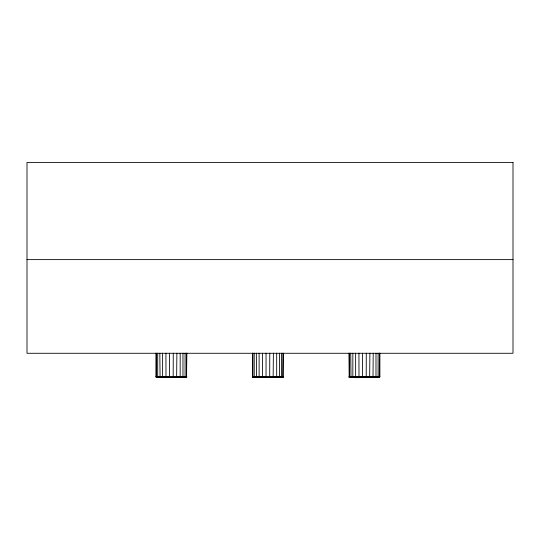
<?xml version="1.0" encoding="UTF-8"?>
<svg xmlns="http://www.w3.org/2000/svg" width="540" height="540" viewBox="0 0 540 540"><rect width="100%" height="100%" fill="white"/><g stroke="black" fill="none" stroke-linecap="round" stroke-linejoin="round"><path stroke-width="0.81" d="M155.932 353.174L155.932 376.697L156.62 377.561L186.529 377.393L186.86 353.174M252.443 353.174L252.443 376.697L253.132 377.561L283.034 377.393L283.372 353.174M379.883 353.174L379.883 376.697L379.195 377.561L349.286 377.393L348.955 353.174M378.108 353.174L378.108 376.697L377.501 377.561C368.064 377.096 358.533 377.541 349.043 377.082L350.069 377.561L349.286 377.393L349.4 353.174M273.146 377.561L273.389 353.174M176.634 377.561L176.877 353.174M358.931 353.174L358.999 377.251L369.657 377.561L369.9 353.174M179.793 377.561L180.178 376.697L180.178 353.174M276.298 377.561L276.689 376.697L276.689 353.174M358.965 377.082L359.174 377.561L366.269 377.082L373.012 377.393L373.201 353.174M182.459 377.561L182.972 376.697L182.972 353.174M278.964 377.561L279.484 376.697L279.484 353.174M355.037 377.156L351.331 377.561L349.488 377.082C358.094 378.648 366.856 376.468 375.476 377.561L379.796 377.082L359.687 377.082M184.478 377.561L185.085 376.697L185.085 353.174M280.989 377.561L281.597 376.697L281.597 353.174M185.74 377.561L186.408 376.697L186.408 353.174M282.251 377.561L282.92 376.697L282.92 353.174M369.657 377.561L375.928 377.082L378.763 377.561L379.343 377.082L379.431 353.174M378.763 377.561L379.546 377.393L349.286 377.393M350.723 353.174L351.02 377.393L355.631 376.697L355.631 353.174M169.533 353.174L169.533 376.697L160.07 377.393L159.82 353.174M266.045 353.174L266.045 376.697L256.581 377.393L256.331 353.174M362.556 353.174L362.556 376.697L358.999 377.251L359.249 377.582L366.201 377.561L366.282 353.174M156.019 377.082L162.614 376.697L162.614 353.174M252.531 377.082L259.119 376.697L259.119 353.174M358.182 377.156L353.356 377.561L350.804 377.082M362.556 376.697L362.563 377.082L356.022 377.561L355.685 377.082M375.476 377.561L377.818 377.393M372.809 377.561L375.745 377.393L375.988 376.697L375.988 353.174M353.093 377.393L356.137 377.582L353.356 377.561L355.914 377.494L353.093 377.393L352.843 376.697L352.843 353.174M362.596 377.393L359.113 377.494L362.637 377.561L362.563 377.082M162.614 376.697L162.898 377.494L160.333 377.561L163.114 377.582L160.07 377.393L169.614 377.561L169.533 376.697M259.119 376.697L259.409 377.494L256.844 377.561L259.625 377.582L256.581 377.393L266.125 377.561L266.045 376.697M165.942 377.082L166.226 377.582L173.178 377.561L173.259 353.174M262.454 377.082L262.737 377.582L269.69 377.561L269.771 353.174M27 259.619L513 259.619M155.932 376.697L186.86 376.697M252.443 376.697L283.372 376.697M348.955 376.697L379.883 376.697M186.773 377.082L165.983 377.251L165.915 353.174M283.284 377.082L262.494 377.251L262.42 353.174M156.263 377.393L186.529 377.393M252.774 377.393L283.034 377.393M266.125 377.561L262.494 377.251L266.085 377.393L262.737 377.582M169.614 377.561L165.983 377.251L169.574 377.393L166.226 377.582M256.399 377.082L259.234 377.251M159.887 377.082L162.722 377.251M253.557 377.561L252.889 376.697L252.889 353.174M157.046 377.561L156.384 376.697L156.384 353.174M254.819 377.561L254.212 376.697L254.212 353.174M158.315 377.561L157.7 376.697L157.7 353.174M259.51 377.561L259.173 377.082M162.999 377.561L162.662 377.082M355.631 376.697L355.745 377.251M513 162.419L27 162.419L27 353.281L513 353.281L513 162.419"/></g></svg>
